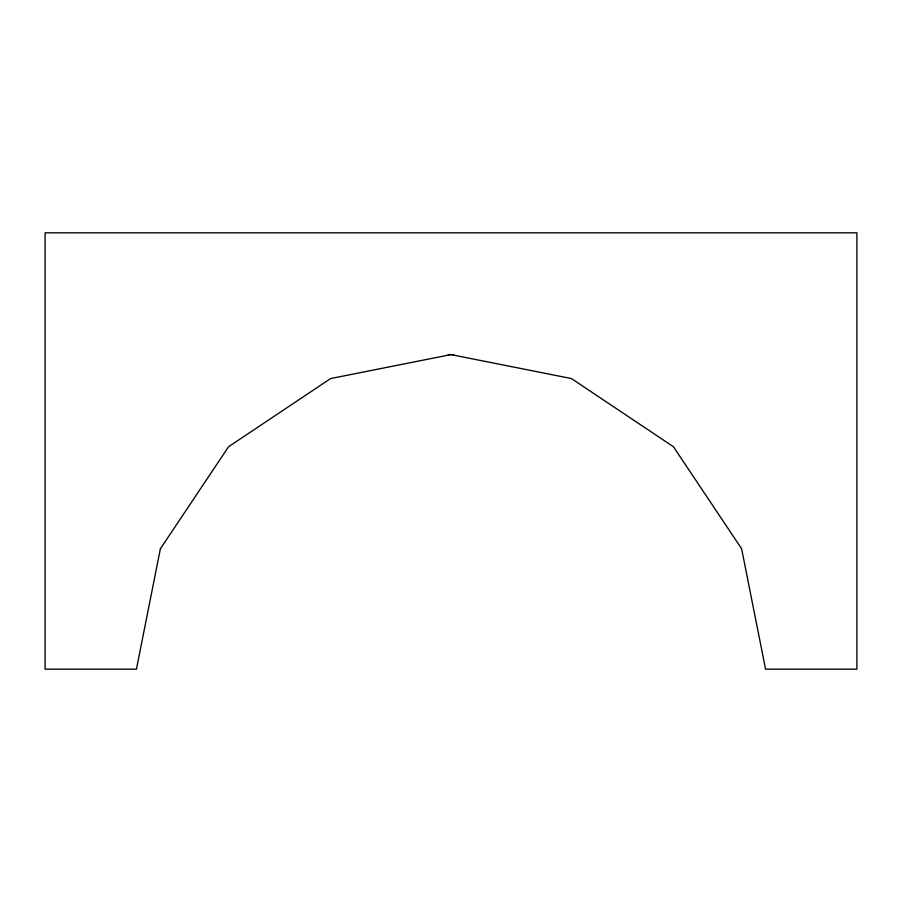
<?xml version="1.0" encoding="UTF-8"?>
<svg xmlns="http://www.w3.org/2000/svg" width="902" height="902" viewBox="0 0 902 902"><rect width="100%" height="100%" fill="white"/><g stroke="black" fill="none" stroke-linecap="round" stroke-linejoin="round"><path stroke-width="1.35" d="M448.181 354.599L453.819 354.599M160.376 548.788L136.427 669.171L45.1 669.171L45.1 232.829L856.9 232.829L856.9 669.171L765.572 669.171L741.624 548.788L673.433 446.738L571.383 378.547L451 354.599L330.617 378.547L228.567 446.738L160.376 548.788"/></g></svg>
